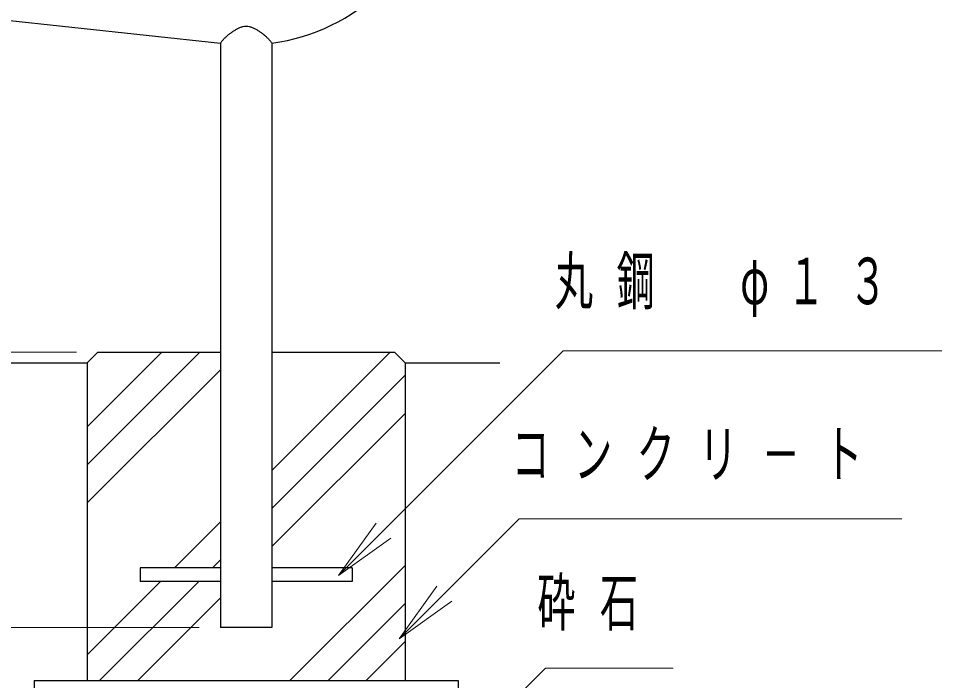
# Model space of a CAD drawing. Units: millimetres on the paper, scale 1:20. Extents: x -365 to 0, y -26 to 257.
# Drawn here: x -109.81 to -66.57, y 89.79 to 121.07 of the extents above; entities that cross this region are included whole.
import ezdxf

# ---------------------------------------------------------------- set-up
doc = ezdxf.new("R2010")
doc.units = ezdxf.units.MM
doc.layers.add('1_20', color=7, linetype='Continuous', lineweight=25)
doc.styles.add('ＭＳ ゴシック', font='')
doc.styles.get('ＭＳ ゴシック').set_extended_font_data('MS Gothic')

msp = doc.modelspace()

# ---------------------------------------------------------------- linework, layer by layer
at = {"layer": '1_20'}
for p, q in [((-111.129, 121.065), (-100.277, 119.892)), ((-100.276, 119.892), (-100.276, 92.295)), ((-97.847, 119.895), (-97.847, 92.295)), ((-106.061, 105.295), (-106.562, 104.795)), ((-106.061, 105.295), (-100.276, 105.295)), ((-97.847, 105.295), (-92.062, 105.295)), ((-92.062, 105.295), (-91.562, 104.795)), ((-116.063, 104.795), (-106.562, 104.795)), ((-106.562, 104.795), (-106.562, 89.795)), ((-91.562, 104.795), (-91.562, 89.795)), ((-91.562, 104.795), (-87.089, 104.795)), ((-100.276, 95.12), (-104.062, 95.12)), ((-104.062, 95.12), (-104.062, 94.47)), ((-94.062, 95.12), (-97.847, 95.12)), ((-94.062, 95.12), (-94.062, 94.47)), ((-100.276, 94.47), (-104.062, 94.47)), ((-94.062, 94.47), (-97.847, 94.47)), ((-97.847, 92.295), (-100.276, 92.295)), ((-109.062, 89.795), (-109.062, 84.795)), ((-109.062, 89.795), (-89.062, 89.795)), ((-89.062, 89.795), (-89.062, 84.795))]:
    msp.add_line(p, q, dxfattribs=at)
at = {"layer": '1_20', "lineweight": 13}
for p, q in [((-107.062, 105.295), (-127.64, 105.295)), ((-106.562, 101.78), (-103.047, 105.295)), ((-106.562, 99.984), (-101.251, 105.295)), ((-97.847, 99.719), (-92.271, 105.295)), ((-106.562, 98.188), (-100.276, 104.473)), ((-97.847, 97.923), (-91.562, 104.208)), ((-97.847, 96.127), (-91.562, 102.412)), ((-102.446, 95.12), (-100.276, 97.289)), ((-94.701, 94.759), (-92.934, 97.233)), ((-94.701, 94.759), (-92.58, 96.88)), ((-92.227, 96.526), (-94.701, 94.759)), ((-100.65, 95.12), (-100.276, 95.493)), ((-96.995, 89.795), (-91.562, 95.228)), ((-106.562, 91.004), (-103.096, 94.47)), ((-105.975, 89.795), (-101.3, 94.47)), ((-91.834, 91.772), (-90.066, 94.247)), ((-91.834, 91.772), (-89.713, 93.894)), ((-104.179, 89.795), (-100.276, 93.697)), ((-95.199, 89.795), (-91.562, 93.432)), ((-89.359, 93.54), (-91.834, 91.772)), ((-101.277, 92.295), (-127.64, 92.295)), ((-93.403, 89.795), (-91.562, 91.636))]:
    msp.add_line(p, q, dxfattribs=at)
for points in [[(-94.701, 94.759), (-84.095, 105.365), (-66.074, 105.365)], [(-91.834, 91.772), (-86.177, 97.429), (-68.122, 97.429)], [(-89.464, 85.847), (-84.939, 90.373), (-78.905, 90.373)]]:
    msp.add_lwpolyline(points, dxfattribs=at)
at = {"layer": '1_20'}
msp.add_arc((-99.062, 129.03), 9.215, 277.577, 349.834, dxfattribs=at)
msp.add_open_spline([(-100.276, 119.892), (-100.246, 119.932), (-100.216, 119.972), (-100.184, 120.01), (-100.152, 120.048), (-100.118, 120.085), (-100.084, 120.12), (-100.049, 120.156), (-100.012, 120.19), (-99.975, 120.223), (-99.938, 120.257), (-99.9, 120.289), (-99.861, 120.32), (-99.822, 120.35), (-99.782, 120.38), (-99.741, 120.409), (-99.7, 120.438), (-99.659, 120.466), (-99.617, 120.493), (-99.575, 120.519), (-99.532, 120.545), (-99.488, 120.569), (-99.444, 120.592), (-99.399, 120.614), (-99.353, 120.632), (-99.307, 120.65), (-99.259, 120.667), (-99.211, 120.677), (-99.162, 120.688), (-99.112, 120.695), (-99.063, 120.695), (-99.013, 120.695), (-98.963, 120.688), (-98.914, 120.678), (-98.866, 120.667), (-98.818, 120.651), (-98.772, 120.633), (-98.726, 120.615), (-98.681, 120.592), (-98.637, 120.569), (-98.593, 120.546), (-98.55, 120.52), (-98.508, 120.494), (-98.466, 120.467), (-98.424, 120.439), (-98.384, 120.41), (-98.343, 120.381), (-98.303, 120.352), (-98.264, 120.321), (-98.225, 120.29), (-98.186, 120.258), (-98.149, 120.225), (-98.112, 120.192), (-98.075, 120.158), (-98.04, 120.122), (-98.005, 120.087), (-97.971, 120.05), (-97.939, 120.012), (-97.907, 119.975), (-97.877, 119.935), (-97.847, 119.895)], degree=3, knots=[0, 0, 0, 0, 1, 1, 1, 2, 2, 2, 3, 3, 3, 4, 4, 4, 5, 5, 5, 6, 6, 6, 7, 7, 7, 8, 8, 8, 9, 9, 9, 10, 10, 10, 11, 11, 11, 12, 12, 12, 13, 13, 13, 14, 14, 14, 15, 15, 15, 16, 16, 16, 17, 17, 17, 18, 18, 18, 19, 19, 19, 20, 20, 20, 20], dxfattribs=at)

# ---------------------------------------------------------------- texts
at = {"layer": '1_20', "char_height": 2.199, "attachment_point": 4, "style": 'ＭＳ ゴシック'}
for s, insert in [('\\T1.62;\\W0.6;丸鋼\u3000φ１３', (-84.494, 108.365)), ('\\T1.64;\\W0.6;コンクリ－ト', (-86.538, 100.429)), ('\\T1.64;\\W0.6;砕石', (-85.322, 93.373))]:
    msp.add_mtext(s, dxfattribs=dict(at, insert=insert))

doc.saveas('drawing.dxf')
